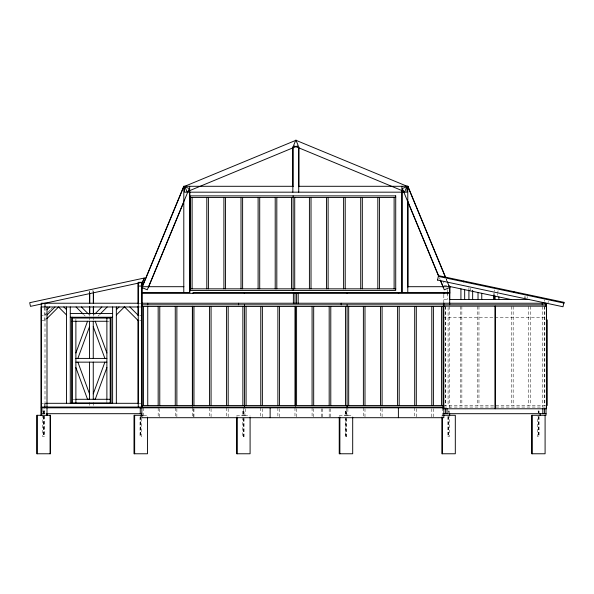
<?xml version="1.0" encoding="UTF-8"?>
<svg xmlns="http://www.w3.org/2000/svg" width="594" height="594" viewBox="0 0 594 594"><rect width="100%" height="100%" fill="white"/><g stroke="black" fill="none" stroke-linecap="round" stroke-linejoin="round"><path stroke-width="0.45" stroke-dasharray="2.97 2.23" d="M494.156 291.357L494.468 289.894M497.661 292.864L498.128 290.666M544.498 301.292L544.809 299.829M547.846 303.534L548.314 301.336M47.446 312.778L44.862 315.355L41.127 315.355M48.092 312.132L50.022 310.194M50.668 309.548L53.245 306.972M41.127 320.641L44.862 320.641L46.169 319.342M98.055 316.09L99.361 314.783M443.815 299.487L448.44 299.487M138.12 303.23L141.253 303.23M138.12 306.972L141.996 306.972M139.753 315.355L141.996 315.355M443.05 317.226L494.074 317.226M495.002 317.226L545.099 317.226M139.753 320.641L141.253 320.641M106.883 321.265L109.125 321.265M72.149 399.294L75.141 399.294M41.261 403.304L43.503 403.304M138.254 403.304L141.996 403.304M443.815 405.442L546.027 405.442M443.815 407.046L546.161 407.046M44.416 411.018L42.783 411.018L42.768 436.672L44.416 436.672L44.461 407.811M42.1 413.691L47.134 413.691M143.629 415.295L147.475 415.295M236.62 415.295L242.01 415.295M244.691 415.295L250.089 415.295M339.233 415.295L344.624 415.295M347.943 415.295L352.695 415.295M441.839 415.295L442.701 415.295M447.869 436.672L449.279 436.672L449.294 416.513M446.814 285.877L443.815 285.246L443.815 281.422M83.895 314.783L85.202 316.09M446.302 279.046L447.007 280.747M446.168 279.046L446.874 280.747M439.463 277.895L440.169 279.596M92.976 290.607L93.444 292.797M92.864 290.629L93.332 292.827M89.315 291.394L89.791 293.584M89.204 291.416L89.679 293.614M544.824 306.437L544.824 405.442M544.423 306.437L544.423 405.442M542.285 306.437L542.285 407.046M539.077 412.852L539.077 411.018L537.652 411.018L537.637 412.852M539.077 416.513L539.077 436.672L537.652 436.672L537.637 416.513M538.439 411.018L538.439 412.852M538.439 416.513L538.439 436.672M538.275 411.018L538.275 412.852M538.275 416.513L538.275 436.672M530.264 306.437L530.264 405.442M528.66 306.437L528.66 405.442M527.442 296.525L527.442 298.025M525.839 296.525L525.839 298.775M524.242 296.525L524.242 298.775M513.164 306.437L513.164 405.442M511.56 306.437L511.56 405.442M497.742 293.711L497.742 295.359M478.957 306.437L478.957 405.442M477.353 306.437L477.353 405.442M470.515 288.253L470.515 290.496M468.911 287.667L468.911 290.496M461.857 306.437L461.857 405.442M460.253 306.437L460.253 405.442M449.962 407.046L449.962 407.811M449.695 306.437L449.695 407.046M449.294 412.852L449.294 411.018L448.455 411.018L448.492 412.852M448.656 411.018L448.656 412.852M448.656 416.513L448.656 436.672M448.492 416.513L448.492 436.672M448.091 307.365L448.091 405.442M447.854 416.513L447.854 436.672M447.557 289.486L447.557 292.218M447.557 293.124L447.557 299.487M445.552 306.437L445.552 405.442M445.418 306.437L445.418 405.442M443.815 294.973L443.815 303.23M442.218 407.811L442.218 417.701M433.397 408.709L433.397 416.802M431.793 408.709L431.793 417.701M416.297 408.709L416.297 416.802M414.694 407.811L414.694 417.701M382.091 408.709L382.091 416.802M380.487 407.811L380.487 417.701M364.991 408.709L364.991 416.802M363.387 407.811L363.387 417.701M347.891 408.709L347.891 414.1M346.688 414.686L346.688 411.018L345.255 411.018L345.24 414.686M346.688 418.347L346.688 436.672L345.255 436.672L345.24 418.347M346.287 407.811L346.287 414.1M346.042 411.018L346.042 414.686M346.042 418.347L346.042 436.672M345.886 411.018L345.886 414.686M345.886 418.347L345.886 436.672M330.784 408.709L330.784 416.802M329.18 408.709L329.18 417.701M322.238 408.709L322.238 417.701M321.666 408.709L321.666 416.802M313.684 408.709L313.684 416.802M312.08 407.811L312.08 417.701M296.584 408.709L296.584 416.802M294.98 407.811L294.98 417.701M279.477 408.709L279.477 416.802M277.881 407.811L277.881 417.701M262.377 408.709L262.377 416.802M260.773 407.811L260.773 417.701M245.277 408.709L245.277 414.1M244.075 414.686L244.075 411.018L242.649 411.018L242.634 414.686M244.075 418.347L244.075 436.672L242.649 436.672L242.634 418.347M243.674 407.811L243.674 414.1M243.436 411.018L243.436 414.686M243.436 418.347L243.436 436.672M243.273 411.018L243.273 414.686M243.273 418.347L243.273 436.672M228.178 408.709L228.178 416.802M226.574 407.811L226.574 417.701M211.07 408.709L211.07 416.802M209.467 407.811L209.467 417.701M193.971 408.709L193.971 416.802M193.406 408.709L193.406 416.802M192.367 407.811L192.367 417.701M176.871 408.709L176.871 416.802M175.267 407.811L175.267 417.701M159.771 408.709L159.771 416.802M158.167 407.811L158.167 417.701M143.466 407.811L143.466 417.701M141.461 418.347L141.461 436.672L140.036 436.672L140.021 416.513M140.823 416.513L140.823 436.672M140.659 416.513L140.659 436.672M106.883 400.044L106.883 403.036M93.496 314.382L93.496 316.238M93.496 317.114L93.496 319.943M93.496 402.413L93.496 406.296M89.761 314.382L89.761 316.238M89.761 317.114L89.761 319.943M89.761 402.413L89.761 406.296M75.884 319.023L75.884 321.265M44.996 307.9L44.996 402.413M44.862 306.972L44.862 320.641M44.06 411.018L44.06 436.672M43.629 411.018L43.57 436.672M43.258 411.018L43.258 436.672M42.857 407.811L42.857 413.691M494 293.013L494 294.862L494 293.013"/><path stroke-width="0.89" d="M437.548 280.086L438.327 276.403L564.137 303.14L564.3 302.391L514.114 291.721L513.959 292.478M438.676 276.477L438.84 275.727L463.669 280.999L463.513 281.756M463.639 281.779L463.803 281.029L513.988 291.699L513.825 292.448M563.788 303.066L563.008 306.756L437.548 280.056M75.884 352.977L87.518 321.265M89.516 326.7L77.873 358.42L75.884 358.405L106.883 358.42L104.893 358.42L93.258 326.7M93.258 393.852L104.893 362.147M106.883 367.575L95.24 399.294L93.258 399.279L93.258 362.147M142.352 286.709L183.94 186.293M148.485 287.251L183.383 203.014M47 309.697L49.71 306.994M47 314.991L54.997 306.994M46.815 318.688L58.539 306.972L66.535 314.969M94.788 314.063L101.878 306.972M100.007 314.137L107.172 306.972M116.342 309.674L119.052 306.972M116.342 314.969L124.339 306.972M296.109 140.229L184.756 186.293L187.006 191.728L298.225 145.656L295.975 140.229M406.333 186.939L407.885 186.293L445.604 277.346M292.976 186.293L183.784 186.293L141.862 287.555L147.297 289.805L189.241 188.543L183.806 186.293L183.784 292.575M298.723 186.293L407.915 186.293L407.915 188.142M190.503 197.49L395.723 197.49M138.254 286.056L141.996 286.056M183.917 286.694L141.862 286.694L141.862 292.575L189.798 292.575L189.798 191.84M407.781 286.694L449.695 286.694L449.695 292.575M190.503 288.833L395.723 288.833M449.829 292.575L193.035 292.575L193.035 293.339M449.361 299.487L528.823 299.487M138.254 303.23L41.261 303.23L41.261 415.295M141.862 303.23L546.027 303.23L546.027 306.437M141.862 304.833L546.027 304.833M141.862 306.437L443.815 306.437M138.254 306.972L41.127 306.972L41.127 415.295M70.278 313.521L112.608 313.521M70.278 317.255L112.608 317.255M110.202 318.057L72.683 318.057L72.683 317.255M546.161 319.928L547.23 319.928L547.23 405.442L546.161 405.442M72.149 321.265L106.883 321.265M75.884 362.147L106.883 362.147M75.884 399.294L110.625 399.294M138.254 403.304L44.862 403.304L44.862 407.046M141.862 405.442L443.815 405.442M41.261 407.046L443.815 407.046M41.261 407.811L443.815 407.811M46.31 413.691L141.862 413.691M443.815 413.691L546.027 413.691M142.723 415.295L134.006 415.295L134.006 453.771L147.475 453.771L147.475 417.129M242.01 415.295L245.337 415.295M344.624 415.295L347.943 415.295M443.339 415.295L455.308 415.295L455.308 453.771L441.839 453.771L441.839 417.129M448.344 286.204L510.833 299.487M407.128 186.293L295.782 140.229L293.533 145.656L404.752 191.728L406.994 186.293L406.994 192.174L184.563 192.174L184.563 186.293M145.745 278.645L144.268 278.037L29.7 302.702L30.487 306.363L142.53 282.224L144.253 278.029L142.018 283.464L143.496 284.081M129.871 306.972L138.254 315.355M124.584 306.972L138.254 320.641M81.371 306.972L88.469 314.063M76.084 306.972L83.249 314.137M63.833 306.972L66.535 309.674M449.123 285.855L449.829 287.555M445.47 277.346L407.751 186.293L402.324 188.543L438.624 276.195M447.23 281.601L449.695 287.555L444.267 289.805L440.392 280.45M407.744 201.307L438.758 276.195M440.525 280.45L443.339 287.251M95.248 321.265L106.883 352.977M77.881 362.147L89.516 393.852M75.884 367.575L87.526 399.294L89.516 399.279L89.516 362.147M546.428 304.833L546.428 320.315M546.428 405.442L546.428 407.046M546.027 408.65L546.027 415.295L531.623 415.295L531.623 453.771L545.092 453.771L545.092 415.295M544.423 408.65L544.423 413.691M542.819 408.65L542.819 413.691M542.285 303.23L542.285 304.833M540.146 413.691L540.146 415.295M532.269 415.295L532.269 453.771M498.863 296.948L498.863 299.487M495.121 296.154L495.121 299.487M481.764 293.31L481.764 299.487M478.022 292.515L478.022 299.487M472.653 290.303L472.653 299.487M468.911 290.392L468.911 299.487M464.664 289.672L464.664 299.487M460.922 288.877L460.922 299.487M449.829 286.694L449.829 293.339L141.862 293.339L141.862 417.701L443.815 417.701L443.815 303.23M449.695 299.636L449.695 293.339L449.695 304.833M449.695 413.691L449.695 415.295M447.557 292.315L447.557 294.112M447.022 408.65L447.022 413.691M445.418 408.65L445.418 413.691M443.815 292.367L443.815 294.149M442.485 417.129L442.485 453.771M441.446 306.437L441.446 405.442M433.397 306.437L433.397 405.442M431.793 306.437L431.793 405.442M416.297 306.437L416.297 405.442M414.694 306.437L414.694 405.442M407.915 202.005L407.915 287.028M407.781 186.293L407.781 292.575M402.034 191.84L402.034 292.575M401.9 186.293L401.9 292.575M399.19 306.437L399.19 405.442M398.656 292.575L398.656 293.339M398.522 292.575L398.522 293.339M398.388 292.575L398.388 293.339M398.388 407.811L398.388 417.701M397.586 306.437L397.586 405.442M394.119 197.49L394.119 288.833M382.091 306.437L382.091 405.442M380.487 306.437L380.487 405.442M379.425 197.49L379.425 288.833M377.821 197.49L377.821 288.833M364.991 306.437L364.991 405.442M363.387 306.437L363.387 405.442M362.325 197.49L362.325 288.833M360.721 197.49L360.721 288.833M352.695 417.129L352.695 453.771L339.233 453.771L339.233 417.129M348.685 306.437L348.685 405.442M347.356 292.575L347.356 293.339M347.356 407.046L347.356 407.811M347.223 292.575L347.223 293.339M347.223 407.046L347.223 407.811M347.089 304.833L347.089 407.046M345.485 306.437L345.485 405.442M345.218 197.49L345.218 288.833M343.614 197.49L343.614 288.833M341.208 303.23L341.208 304.833M339.872 417.129L339.872 453.771M330.784 306.437L330.784 405.442M329.18 306.437L329.18 405.442M328.118 197.49L328.118 288.833M326.514 197.49L326.514 288.833M313.684 306.437L313.684 405.442M312.08 306.437L312.08 405.442M311.018 197.49L311.018 288.833M309.415 197.49L309.415 288.833M298.856 147.542L298.856 186.709M298.723 192.174L298.723 146.629L292.842 146.629L292.842 192.174M298.188 293.339L298.188 303.23M296.584 293.339L296.584 303.23M296.584 306.437L296.584 405.442M295.916 292.575L295.916 293.339M295.782 292.575L295.782 293.339M295.649 292.575L295.649 293.339M295.515 306.281L295.515 406.118M294.98 293.339L294.98 303.23M294.98 306.437L294.98 405.442M294.721 197.49L294.721 288.833M293.377 293.339L293.377 303.23M293.117 195.886L293.117 290.436M292.976 147.542L292.976 186.709M291.513 197.49L291.513 288.833M279.477 306.437L279.477 405.442M277.881 306.437L277.881 405.442M276.811 197.49L276.811 288.833M275.208 197.49L275.208 288.833M270.129 407.811L270.129 417.701M262.377 306.437L262.377 405.442M260.773 306.437L260.773 405.442M259.712 197.49L259.712 288.833M258.108 197.49L258.108 288.833M250.089 417.129L250.089 453.771L236.62 453.771L236.62 417.129M246.079 306.437L246.079 405.442M244.609 407.046L244.609 407.811M244.476 292.575L244.476 293.339M244.476 304.833L244.476 407.811M244.342 292.575L244.342 293.339M242.872 306.437L242.872 405.442M242.612 197.49L242.612 288.833M241.008 197.49L241.008 288.833M238.595 303.23L238.595 304.833M237.258 417.129L237.258 453.771M228.178 306.437L228.178 405.442M226.574 306.437L226.574 405.442M225.512 197.49L225.512 288.833M223.908 197.49L223.908 288.833M211.07 306.437L211.07 405.442M209.467 306.437L209.467 405.442M208.405 197.49L208.405 288.833M206.801 197.49L206.801 288.833M193.971 306.437L193.971 405.442M192.634 306.281L192.634 406.118M192.367 306.437L192.367 405.442M192.107 197.49L192.107 288.833M189.664 186.293L189.664 292.575M176.871 306.437L176.871 405.442M175.267 306.437L175.267 405.442M159.771 306.437L159.771 405.442M158.167 306.437L158.167 405.442M147.743 303.23L147.743 304.833M147.743 306.437L147.743 405.442M143.466 306.437L143.466 405.442M141.996 407.046L141.996 282.321L138.254 282.321L138.254 407.046M141.862 282.321L141.862 286.056M141.298 413.201L141.298 415.904M140.258 407.811L140.258 413.691M138.12 283.063L138.12 303.608M138.12 306.378L138.12 315.614M138.12 320.233L138.12 403.348M134.652 415.295L134.652 453.771M116.342 306.972L116.342 403.304M112.608 306.972L112.608 403.304M111.004 317.255L111.004 403.304M110.202 317.255L110.202 403.304M106.883 317.523L106.883 399.294M93.496 292.723L93.496 303.23M93.496 306.972L93.496 314.382M93.31 292.723L93.31 303.23M93.31 306.972L93.31 313.521M93.258 321.265L93.258 358.405M89.761 293.525L89.761 303.23M89.761 306.972L89.761 314.382M89.568 293.525L89.568 303.23M89.568 306.972L89.568 313.521M89.516 321.265L89.516 358.405M75.884 321.265L75.884 403.036M71.881 317.255L71.881 403.304M70.278 306.972L70.278 403.304M66.535 306.972L66.535 403.304M50.074 415.295L50.074 453.771M47.134 413.691L47.134 415.295M47 306.972L47 415.295M44.996 303.23L44.996 306.972M37.251 415.295L37.251 453.771M494 295.79L494 299.487L494 295.79M395.723 195.886L190.503 195.886L190.503 290.436L395.723 290.436L395.723 195.886M495.121 306.17L443.05 306.17L443.05 408.783L495.121 408.783L495.121 306.17M546.562 306.17L495.255 306.17L495.255 408.783L546.562 408.783L546.562 306.17M110.625 317.523L72.149 317.523L72.149 403.036L110.625 403.036L110.625 317.523M50.445 415.295L36.754 415.295L36.754 453.771L50.445 453.771L50.445 415.295"/></g></svg>
